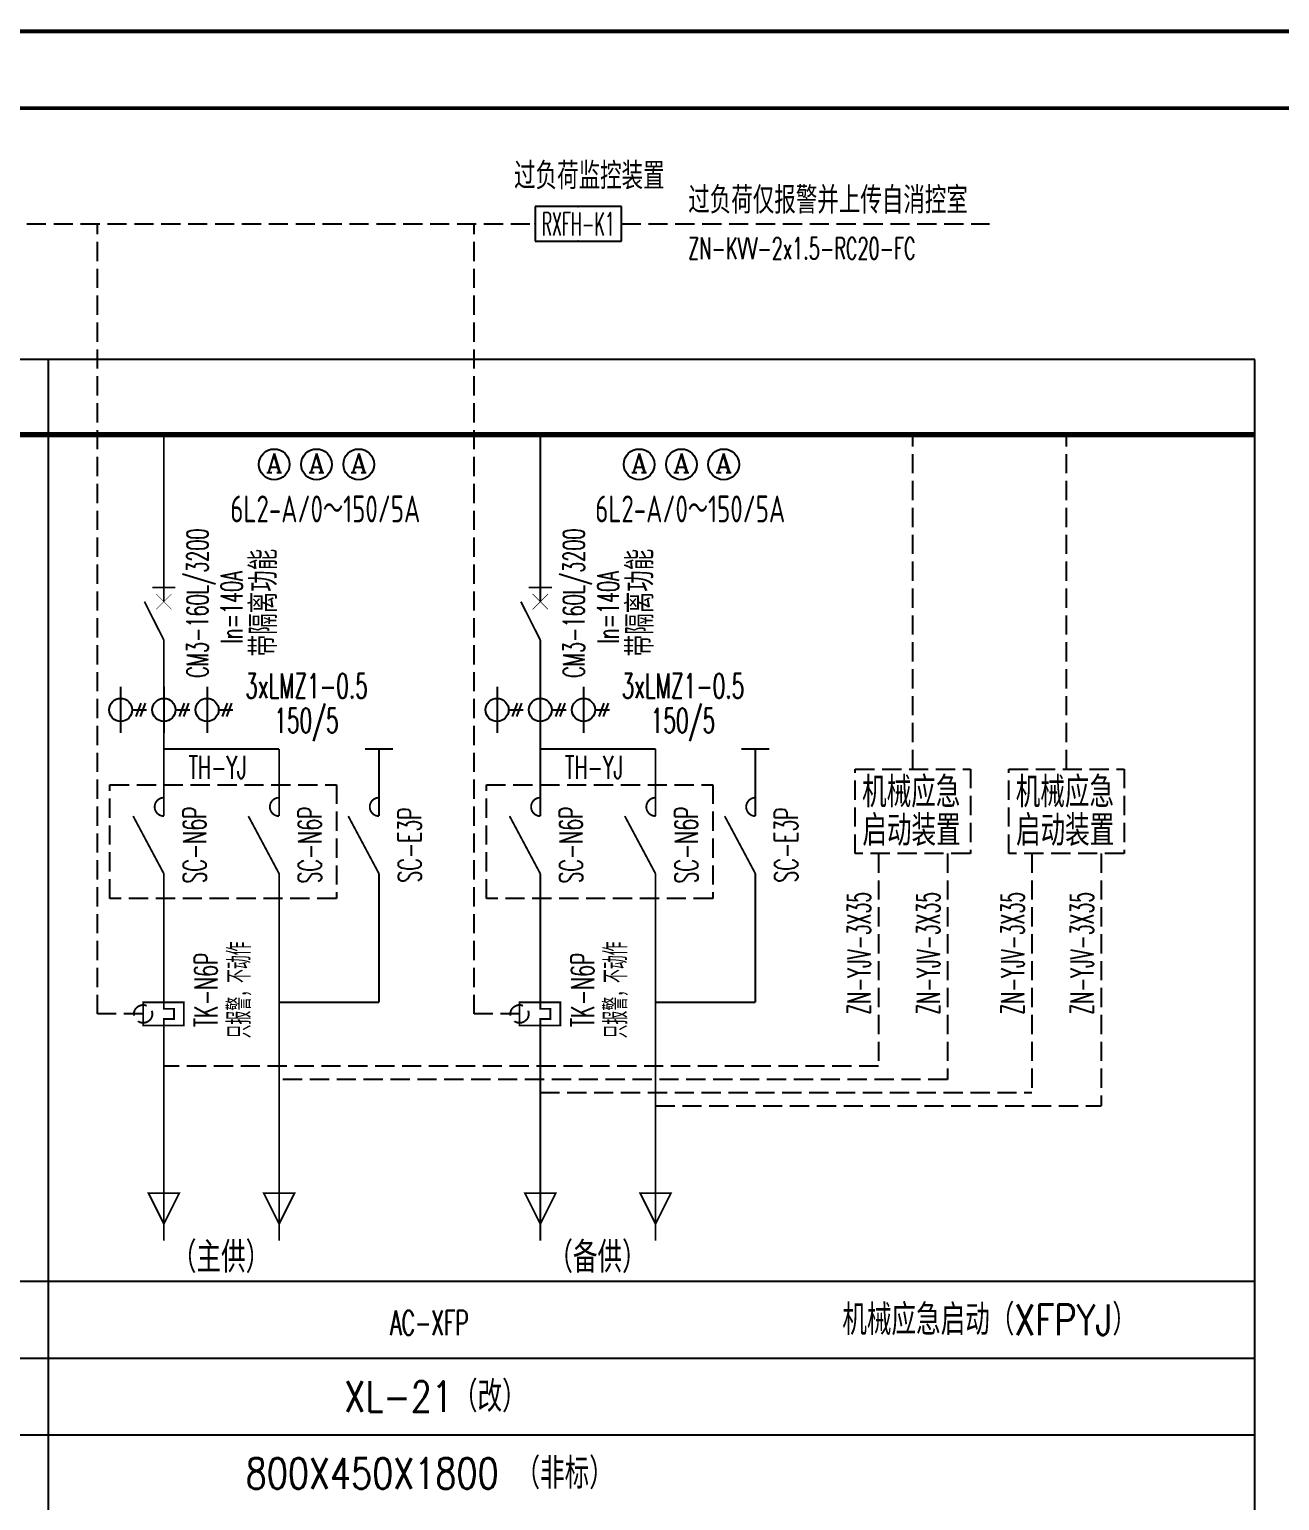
# Model space of a CAD drawing. Extents: x -1396510 to 1250330, y -1892470 to 1623980.
# Drawn here: x -479580 to -463307, y -1296654 to -1277505 of the extents above; entities that cross this region are included whole.
import ezdxf
from ezdxf.enums import TextEntityAlignment as Align

# ---------------------------------------------------------------- set-up
doc = ezdxf.new("R2010")
doc.units = 0
doc.header["$LTSCALE"] = 1000
doc.header["$MEASUREMENT"] = 0
doc.linetypes.add('CONTINOUS', pattern=[0])
doc.linetypes.add('DASH', pattern=[0.35, 0.25, -0.1])
doc.layers.get('Defpoints').update_dxf_attribs({"color": 210})
for name, color, linetype in [('0-cxFrame', 155, 'Continuous'), ('0电气', 130, 'Continuous'), ('TEL_TEXT', 7, 'Continuous'), ('电气系统图', 7, 'Continuous')]:
    doc.layers.add(name, color=color, linetype=linetype)
doc.layers.add('0-cxText', color=131, linetype='Continuous', lineweight=25)
doc.styles.add('_COMPLEX', font='COMPLEX.shx', dxfattribs={"width": 0.6})
doc.styles.add('_TEL_DIM', font='SIMPLEX', dxfattribs={"width": 0.8, "height": 3.5, "bigfont": 'HZTXT'})
doc.styles.add('cx_tuming', font='simhei.ttf')
doc.styles.add('cx_tuqian1', font='')
doc.styles.add('KHZ', font='isocp.shx', dxfattribs={"width": 0.7, "bigfont": 'hztxt.shx'})
doc.styles.add('ROMANS', font='romans.shx')
doc.styles.add('黑体', font='simhei.ttf', dxfattribs={"height": 12})
doc.styles.get('cx_tuqian1').set_extended_font_data('SimSun')

# ---------------------------------------------------------------- blocks, each defined once
blk = doc.blocks.new('A$C5D577B06')
at = {"layer": '电气系统图', "color": 3}
for p, q in [((1125, 450), (0, 450)), ((0, 450), (0, 0)), ((1125, 0), (1125, 450)), ((0, 0), (1125, 0))]:
    blk.add_line(p, q, dxfattribs=at)
for p in [(562, 450), (0, 225), (1125, 225), (562, 0)]:
    blk.add_point(p, dxfattribs=at)
at = {"layer": '电气系统图', "color": 3, "style": '_TEL_DIM'}
blk.add_attdef('RCD', text='', height=300, dxfattribs=at).set_placement((562, 225), align=Align.MIDDLE_CENTER)
at = {"layer": '电气系统图', "color": 3, "style": '_TEL_DIM', "flags": 1}
blk.add_attdef('A', text='', height=0.015, dxfattribs=at).set_placement((562, 0), align=Align.MIDDLE_CENTER)
blk = doc.blocks.new('0208D')
at = {"color": 3, "linetype": 'Continuous', "const_width": 0.3}
blk.add_lwpolyline([(0, -7.5), (0, 0)], dxfattribs=at)
blk.add_lwpolyline([(0, -7.5), (2.5, -2.5), (-2.5, -2.5)], close=True, dxfattribs=at)
blk = doc.blocks.new('1107AA')
at = {"color": 3, "linetype": 'CONTINOUS'}
for points, const_width in [([(0, 0), (0, -3.75)], 0.3), ([(0, -10), (-3.16, -3.75)], 0.3), ([(1.25, -2.5), (-1.25, -5)], 0.1), ([(-1.25, -2.5), (1.25, -5)], 0.1), ([(0, -12.5), (0, -10)], 0.3)]:
    blk.add_lwpolyline(points, dxfattribs=dict(at, const_width=const_width))
at = {"color": 1, "linetype": 'CONTINOUS', "style": 'ROMANS', "width": 0.7, "flags": 8}
blk.add_attdef('QF10', (3.75, -7.5), '', height=2.5, dxfattribs=at)
blk = doc.blocks.new('dq互感器')
at = {"layer": '0电气', "color": 0}
for p, q in [((131, 351), (-104, 437)), ((131, 276), (-104, 362)), ((14, 206), (14, 456)), ((-386, 6), (414, 6))]:
    blk.add_line(p, q, dxfattribs=at)
blk.add_circle((14, 6), 200, dxfattribs=at)
blk = doc.blocks.new('dq电流表')
at = {"layer": '0电气', "color": 0}
blk.add_circle((-20, -2), 200, dxfattribs=at)
at = {"layer": '0电气', "color": 0, "style": '_COMPLEX'}
blk.add_text('A', height=250, dxfattribs=at).set_placement((-20, -109), align=Align.CENTER)
blk = doc.blocks.new('TK22.A1+1 L(Dragon)')
at = {"layer": '0-cxFrame', "color": 7, "const_width": 0.5}
blk.add_lwpolyline([(0, 0), (-1051, 0), (-1051, 594), (0, 594)], close=True, dxfattribs=at)
at = {"layer": '0-cxFrame', "const_width": 0.5}
blk.add_lwpolyline([(-80, 10), (-1031, 10), (-1031, 584), (-80, 584)], close=True, dxfattribs=at)
at = {"style": '黑体', "flags": 4}
blk.add_attdef('图幅', text='', height=3.3, dxfattribs=at).set_placement((-40, 3), align=Align.RIGHT)
at = {"layer": '0-cxText', "flags": 4}
for tag, height, style, p in [('建设单位', 3.5, 'cx_tuming', (-45, 240)), ('项目名称', 3.5, 'cx_tuming', (-45, 210)), ('子项名称', 3.5, 'cx_tuming', (-45, 180)), ('工程编号', 3.3, 'cx_tuqian1', (-35, 165)), ('图名1', 3.5, 'cx_tuming', (-45, 87)), ('图名2', 3.5, 'cx_tuming', (-45, 79)), ('图名3', 3.5, 'cx_tuming', (-45, 71)), ('出图日期', 3.3, 'cx_tuqian1', (-39, 60)), ('专业', 3.3, 'cx_tuqian1', (-55, 52)), ('图号', 3.3, 'cx_tuqian1', (-55, 44)), ('版次', 3.3, 'cx_tuqian1', (-20, 44))]:
    blk.add_attdef(tag, text='', height=height, dxfattribs=dict(at, style=style)).set_placement(p, align=Align.MIDDLE)
at = {"layer": 'Defpoints', "color": 6, "flags": 4}
for tag, height, style, p in [('tufu', 3.3, '黑体', (-12, 12)), ('dwfname', 4, 'cx_tuqian1', (-80, 3))]:
    blk.add_attdef(tag, text='', height=height, dxfattribs=dict(at, style=style)).set_placement(p, align=Align.RIGHT)

msp = doc.modelspace()

# ---------------------------------------------------------------- linework, layer by layer
at = {"layer": 'TEL_TEXT', "linetype": 'DASH'}
for p, q in [((-538064.4, -1280036.2), (-472998.1, -1280036.2)), ((-478692.8, -1290319.6), (-478692.8, -1280036.2)), ((-473792.8, -1290319.6), (-473792.8, -1280036.2)), ((-471873.1, -1280036.2), (-467081.7, -1280036.2)), ((-478100, -1290319.6), (-478692.8, -1290319.6)), ((-473200.1, -1290319.6), (-473792.8, -1290319.6))]:
    msp.add_line(p, q, dxfattribs=at)
for centre in [(-478100, -1290319.6), (-473200.1, -1290319.6)]:
    msp.add_circle(centre, 117.7, dxfattribs=at)
at = {"layer": '电气系统图', "color": 3}
for p, q in [((-463630.1, -1281800), (-544411.6, -1281800)), ((-479330, -1306300.1), (-479330.1, -1281800)), ((-463630, -1306300), (-463630.1, -1281799.9)), ((-544411.6, -1293800), (-463630, -1293800)), ((-544411.6, -1294800), (-463630, -1294800)), ((-544411.6, -1295800), (-463630, -1295800))]:
    msp.add_line(p, q, dxfattribs=at)
at = {"layer": '电气系统图', "color": 3, "linetype": 'DASH'}
for p, q in [((-468080.1, -1287131.9), (-468080.1, -1282777.9)), ((-466080.1, -1287131.9), (-466080.1, -1282777.9)), ((-478532.2, -1287335.9), (-475585, -1287335.9)), ((-478532.2, -1288815), (-478532.2, -1287335.9)), ((-475585, -1287335.9), (-475585, -1288815)), ((-473632.2, -1287335.9), (-470685.1, -1287335.9)), ((-473632.2, -1288815), (-473632.2, -1287335.9)), ((-470685.1, -1287335.9), (-470685.1, -1288815)), ((-468530.1, -1288231.9), (-468530.1, -1290999.9)), ((-467630.1, -1288231.9), (-467630.1, -1291171.7)), ((-466530.1, -1288231.9), (-466530.1, -1291343.4)), ((-465630.1, -1288231.9), (-465630.1, -1291515.2)), ((-475585, -1288815), (-478532.2, -1288815)), ((-470685.1, -1288815), (-473632.2, -1288815)), ((-468530.1, -1290999.9), (-477830, -1290999.9)), ((-467630.1, -1291171.7), (-476330, -1291171.7)), ((-472930.1, -1291343.4), (-466530.1, -1291343.4)), ((-471430.1, -1291515.2), (-465630.1, -1291515.2))]:
    msp.add_line(p, q, dxfattribs=at)
at = {"layer": '电气系统图', "color": 3}
for points, const_width in [([(-532330, -1282777.9), (-463630.1, -1282777.9)], 70), ([(-477830, -1284653.3), (-477830, -1282777.9)], 24), ([(-472930.1, -1284653.3), (-472930.1, -1282777.9)], 24), ([(-477980, -1284769.9), (-477680, -1284769.9)], 24), ([(-473080.1, -1284769.9), (-472780.1, -1284769.9)], 24), ([(-477830, -1285653.3), (-477830, -1287744.6)], 24), ([(-472930.1, -1285653.3), (-472930.1, -1287744.6)], 24), ([(-477830, -1286871.4), (-476330, -1286871.4)], 24), ([(-476330, -1286871.4), (-476330, -1287744.6)], 24), ([(-474848.3, -1286871.4), (-475211.8, -1286871.4)], 24), ([(-475030, -1286871.4), (-475030, -1287744.6)], 24), ([(-472930.1, -1286871.4), (-471430.1, -1286871.4)], 24), ([(-471430.1, -1286871.4), (-471430.1, -1287744.6)], 24), ([(-469948.3, -1286871.4), (-470311.8, -1286871.4)], 24), ([(-470130.1, -1286871.4), (-470130.1, -1287744.6)], 24), ([(-477830, -1288494.6), (-478230, -1287744.6)], 24), ([(-476330, -1288494.6), (-476730, -1287744.6)], 24), ([(-475030, -1288494.6), (-475430, -1287744.6)], 24), ([(-472930.1, -1288494.6), (-473330.1, -1287744.6)], 24), ([(-471430.1, -1288494.6), (-471830.1, -1287744.6)], 24), ([(-470130.1, -1288494.6), (-470530.1, -1287744.6)], 24), ([(-477830, -1288494.6), (-477830, -1290169.6)], 24), ([(-476330, -1288494.6), (-476330, -1290169.6)], 24), ([(-475030, -1288494.6), (-475030, -1290169.6)], 24), ([(-472930.1, -1288494.6), (-472930.1, -1290169.6)], 24), ([(-471430.1, -1288494.6), (-471430.1, -1290169.6)], 24), ([(-470130.1, -1288494.6), (-470130.1, -1290169.6)], 24), ([(-477570, -1290469.6), (-478100, -1290469.6), (-478100, -1290169.6), (-477570, -1290169.6), (-477570, -1290469.6)], 24), ([(-477830, -1290469.6), (-477830, -1290385.3), (-477698.8, -1290385.3), (-477698.8, -1290254), (-477830, -1290254), (-477830, -1290169.6)], 24), ([(-476330, -1290169.6), (-475030, -1290169.6)], 24), ([(-476330, -1290169.6), (-476330, -1293271.8)], 24), ([(-472670.1, -1290469.6), (-473200.1, -1290469.6), (-473200.1, -1290169.6), (-472670.1, -1290169.6), (-472670.1, -1290469.6)], 24), ([(-472930.1, -1290469.6), (-472930.1, -1290385.3), (-472798.8, -1290385.3), (-472798.8, -1290254), (-472930.1, -1290254), (-472930.1, -1290169.6)], 24), ([(-471430.1, -1290169.6), (-470130.1, -1290169.6)], 24), ([(-471430.1, -1290169.6), (-471430.1, -1293271.8)], 24), ([(-477830, -1290469.6), (-477830, -1293271.8)], 24), ([(-472930.1, -1290469.6), (-472930.1, -1293271.8)], 24)]:
    msp.add_lwpolyline(points, dxfattribs=dict(at, const_width=const_width))
at = {"layer": '电气系统图', "color": 3, "linetype": 'DASH'}
for points in [[(-468830.1, -1287131.9), (-467330.1, -1287131.9), (-467330.1, -1288231.9), (-468830.1, -1288231.9)], [(-466830.1, -1287131.9), (-465330.1, -1287131.9), (-465330.1, -1288231.9), (-466830.1, -1288231.9)]]:
    msp.add_lwpolyline(points, close=True, dxfattribs=at)
at = {"layer": '电气系统图', "color": 3, "const_width": 24}
for points in [[(-477830, -1287504.6, 1), (-477830, -1287744.6)], [(-476330, -1287504.6, 1), (-476330, -1287744.6)], [(-475030, -1287504.6, 1), (-475030, -1287744.6)], [(-472930.1, -1287504.6, 1), (-472930.1, -1287744.6)], [(-471430.1, -1287504.6, 1), (-471430.1, -1287744.6)], [(-470130.1, -1287504.6, 1), (-470130.1, -1287744.6)]]:
    msp.add_lwpolyline(points, format="xyb", dxfattribs=at)

# ---------------------------------------------------------------- block references
at = {"layer": '0-cxFrame', "xscale": 100, "yscale": 100, "zscale": 100}
msp.add_blockref('TK22.A1+1 L(Dragon)', (-450840, -1336930), dxfattribs=at)
at = {"layer": '0电气', "color": 3}
for p in [(-476373.6, -1283164.3), (-475823.6, -1283164.3), (-475273.6, -1283164.3), (-471623.6, -1283164.3), (-471073.6, -1283164.3), (-470523.6, -1283164.3)]:
    msp.add_blockref('dq电流表', p, dxfattribs=at)
at = {"layer": '0电气', "color": 3, "xscale": 0.75, "yscale": 0.75, "zscale": 0.75, "rotation": 270}
for p in [(-478397.2, -1286351.5), (-477834.7, -1286351.5), (-477272.2, -1286351.5), (-473497.2, -1286351.5), (-472934.7, -1286351.5), (-472372.2, -1286351.5)]:
    msp.add_blockref('dq互感器', p, dxfattribs=at)
at = {"layer": '电气系统图'}
ref = msp.add_blockref('A$C5D577B06', (-472998.1, -1280261.2), dxfattribs=at)
ref.add_attrib('RCD', 'RXFH-K1', dxfattribs={"color": 3, "height": 300, "style": '_TEL_DIM', "width": 0.5}).set_placement((-472435.6, -1280036.2), align=Align.MIDDLE_CENTER)
at = {"layer": '电气系统图', "color": 3, "xscale": 80, "yscale": 80, "zscale": 80}
for name, p in [('1107AA', (-477830, -1284653.3)), ('1107AA', (-472930.1, -1284653.3)), ('0208D', (-477830, -1292453.3)), ('0208D', (-476330, -1292453.3)), ('0208D', (-472930.1, -1292453.3)), ('0208D', (-471430.1, -1292453.3))]:
    msp.add_blockref(name, p, dxfattribs=at)

# ---------------------------------------------------------------- texts
at = {"layer": '0电气', "color": 3, "style": 'KHZ', "width": 0.75}
for p in [(-476965, -1283921.2), (-472214.9, -1283921.2)]:
    msp.add_text('6L2-A/0～150/5A', height=350, dxfattribs=at).set_placement(p)
at = {"layer": '电气系统图', "style": '_TEL_DIM'}
for s, height, width, p in [('过负荷监控装置', 350, 0.8, (-473271.8, -1279586.3)), ('过负荷仅报警并上传自消控室', 350, 0.8, (-471004.6, -1279902.7)), ('ZN-KVV-2x1.5-RC20-FC', 280, 0.6, (-471004.6, -1280495.2))]:
    msp.add_text(s, height=height, dxfattribs=dict(at, width=width)).set_placement(p)
at = {"layer": '电气系统图', "color": 3, "style": '_TEL_DIM'}
for s, height, width, p in [('CM3-160L/3200', 280, 0.6, (-477253.1, -1285945)), ('CM3-160L/3200', 280, 0.6, (-472353.1, -1285945)), ('带隔离功能', 350, 0.8, (-476356.4, -1285665.2)), ('带隔离功能', 350, 0.8, (-471456.4, -1285665.2)), ('In=140A', 280, 0.6, (-476806.4, -1285496)), ('In=140A', 280, 0.6, (-471906.4, -1285496))]:
    msp.add_text(s, height=height, rotation=90, dxfattribs=dict(at, width=width)).set_placement(p)
at = {"layer": '电气系统图', "color": 3, "style": '_TEL_DIM', "width": 0.6}
for s, p in [('3xLMZ1-0.5', (-475973.5, -1286050.4)), ('3xLMZ1-0.5', (-471073.5, -1286050.4)), ('150/5', (-475973.5, -1286500.4)), ('150/5', (-471073.5, -1286500.4))]:
    msp.add_text(s, height=320, dxfattribs=at).set_placement(p, align=Align.MIDDLE_CENTER)
for p in [(-477131.8, -1287258.5), (-472231.8, -1287258.5)]:
    msp.add_text('TH-YJ', height=300, dxfattribs=at).set_placement(p, align=Align.CENTER)
at = {"layer": '电气系统图', "color": 3, "style": '_TEL_DIM'}
for s, height, width, p in [('机械应急', 400, 0.8, (-468742, -1287631.9)), ('机械应急', 400, 0.8, (-466742, -1287631.9)), ('启动装置', 400, 0.8, (-468738.2, -1288131.9)), ('启动装置', 400, 0.8, (-466738.2, -1288131.9)), ('（主供）', 400, 0.8, (-477725.7, -1293686.7)), ('（备供）', 400, 0.8, (-472825.7, -1293686.7)), ('机械应急启动（XFPYJ）', 400, 0.8, (-468999.4, -1294500)), ('AC-XFP', 320, 0.6, (-474883.2, -1294500)), ('XL-21（改）', 400, 0.8, (-475479.9, -1295500)), ('800X450X1800 （非标）', 400, 0.8, (-476764.3, -1296500))]:
    msp.add_text(s, height=height, dxfattribs=dict(at, width=width)).set_placement(p)
for s, width, p in [('SC-N6P', 0.6, (-477280, -1288119.6)), ('SC-N6P', 0.6, (-475780, -1288119.6)), ('SC-E3P', 0.6, (-474480, -1288119.6)), ('SC-N6P', 0.6, (-472380.1, -1288119.6)), ('SC-N6P', 0.6, (-470880.1, -1288119.6)), ('SC-E3P', 0.6, (-469580.1, -1288119.6)), ('ZN-YJV-3X35', 0.55, (-468630.1, -1289529.3)), ('ZN-YJV-3X35', 0.55, (-467730.1, -1289529.3)), ('ZN-YJV-3X35', 0.55, (-466630.1, -1289529.3)), ('ZN-YJV-3X35', 0.55, (-465730.1, -1289529.3)), ('只报警，不动作', 0.6, (-476697.7, -1290007)), ('只报警，不动作', 0.6, (-471797.8, -1290007)), ('TK-N6P', 0.6, (-477130, -1290007)), ('TK-N6P', 0.6, (-472230.1, -1290007))]:
    msp.add_text(s, height=300, rotation=90, dxfattribs=dict(at, width=width)).set_placement(p, align=Align.CENTER)

doc.saveas('drawing.dxf')
